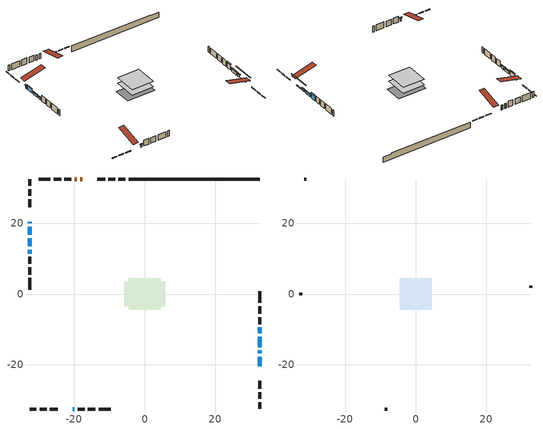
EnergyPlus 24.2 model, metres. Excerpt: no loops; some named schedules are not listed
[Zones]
conditioned space
 floor adiabatic (AdiabaticFloorConstruction): -4.51,-4.51 -4.51,4.51 4.51,4.51 4.51,-4.51 z0.76
 floor foundation (Slab1 construction): -5.79,-3.51 -5.79,3.51 5.79,3.51 5.79,-3.51 z-1.68
 wall outside (RimJoist1 construction): -5.53,32.58 -7.44,32.58 / -32.58,-32.58 -30.67,-32.58 / -32.58,32.58 -32.58,30.67 / 32.58,-32.58 32.58,-30.67 z0.76:1.06
 wall outside (RimJoist2 construction): -8.37,32.58 -10.28,32.58 / -29.74,-32.58 -27.83,-32.58 / -32.58,29.74 -32.58,27.83 / 32.58,-29.74 32.58,-27.83 z0.76:1.06
 wall outside (RimJoist3 construction): -11.21,32.58 -13.52,32.58 / -26.9,-32.58 -24.59,-32.58 / -32.58,26.9 -32.58,24.59 / 32.58,-26.9 32.58,-24.59 z0.76:1.06
 wall outside (AdiabaticWallConstruction 1): -17.66,32.58 -18.32,32.58 / -19.25,32.58 -19.86,32.58 z0.76:2.79
 wall outside (AdiabaticWallConstruction): -32.58,20.45 -32.58,20.04 / -20.45,-32.58 -19.93,-32.58 z0.76:1.83; 32.58,-20.45 32.58,-17.78 z0.76:1.24; -32.58,19.11 -32.58,16.77 z0.76:2.49; -32.58,15.84 -32.58,13.5 / 32.58,-16.85 32.58,-15.98 / 32.58,-15.06 32.58,-12.11 z0.76:1.73; -32.58,12.58 -32.58,11.46 z0.76:1.68; 32.58,-11.18 32.58,-9.45 z0.76:2.82
 wall outside (Wall1 construction): -20.78,32.58 -22.75,32.58 / -19.01,-32.58 -17.04,-32.58 / -32.58,10.53 -32.58,8.56 / 32.58,-8.53 32.58,-6.56 z0.76:3.2
 wall outside (Wall2 construction): -23.68,32.58 -25.84,32.58 / -16.11,-32.58 -13.95,-32.58 / -32.58,7.63 -32.58,5.48 / 32.58,-5.63 32.58,-3.47 z0.76:3.2
 wall outside (Wall3 construction): -26.77,32.58 -30.09,32.58 / -13.03,-32.58 -9.7,-32.58 / -32.58,4.55 -32.58,1.22 / 32.58,-2.54 32.58,0.78 z0.76:3.2
 wall foundation (FoundationWall1 construction): -4.6,32.58,-1.68 -4.6,32.58,0.76 28.86,32.58,0.76 28.86,32.58,0.41 32.58,32.58,0.41 32.58,32.58,-1.68
 window (WindowConstruction 6): -32.58,20.44 -32.58,20.04 z0.76:1.83
 window (WindowConstruction 8): 32.58,-20.44 32.58,-17.78 z0.76:1.24
 window (WindowConstruction): -32.58,19.11 -32.58,16.77 z0.76:2.49
 window (WindowConstruction 1): -32.58,15.84 -32.58,13.51 z0.76:1.73
 window (WindowConstruction 2): -32.58,12.58 -32.58,11.46 z0.76:1.67
 window (WindowConstruction 3): 32.58,-16.85 32.58,-15.99 z0.76:1.73
 window (WindowConstruction 4): 32.58,-15.06 32.58,-12.11 z0.76:1.73
 window (WindowConstruction 5): 32.58,-11.18 32.58,-9.45 z0.76:2.82
 window (WindowConstruction 7): -20.44,-32.58 -19.94,-32.58 z0.76:1.83
 door (Door): -17.66,32.58 -18.32,32.58 z0.76:2.79
 door (Door 1): -19.25,32.58 -19.86,32.58 z0.76:2.79
 ceiling adiabatic (AdiabaticFloorConstruction): 4.51,-4.51 4.51,4.51 -4.51,4.51 -4.51,-4.51 z0.76
attic - vented
 floor to conditioned space (Floor1 construction Reversed): -4.51,-4.51 -4.51,4.51 4.51,4.51 4.51,-4.51 z3.2
 wall outside (Wall4 construction): -31.02,32.58 -31.65,32.58 / -8.77,-32.58 -8.14,-32.58 / -32.58,0.29 -32.58,-0.34 / 32.58,1.71 32.58,2.34 z0.76:3.2
 roof outside (Roof1 construction): -16.74,32.58,3.2 -16.74,23.71,5.42 -14.45,23.71,5.42 -14.45,32.58,3.2; -21.37,-32.58,3.2 -21.37,-23.71,5.42 -23.66,-23.71,5.42 -23.66,-32.58,3.2; -32.58,21.37,3.2 -23.71,21.37,5.42 -23.71,23.66,5.42 -32.58,23.66,3.2; 32.58,-21.37,3.2 23.71,-21.37,5.42 23.71,-23.66,5.42 32.58,-23.66,3.2
shading: -32.58,19.74 -32.58,20.74 -32.88,20.74 -32.88,19.74 z2.13; 32.58,-14.73 32.58,-23.5 32.88,-23.5 32.88,-14.73 z4.29; -32.58,16.47 -32.58,19.41 -32.88,19.41 -32.88,16.47 z2.79; -32.58,13.21 -32.58,16.14 -32.88,16.14 -32.88,13.21 z2.02; -32.58,11.16 -32.58,12.88 -32.88,12.88 -32.88,11.16 z1.97; 32.58,-15.69 32.58,-17.15 32.88,-17.15 32.88,-15.69 z2.02; 32.58,-11.81 32.58,-15.35 32.88,-15.35 32.88,-11.81 z2.02; 32.58,-9.16 32.58,-11.48 32.88,-11.48 32.88,-9.16 z3.12; -19.64,-32.58 -20.74,-32.58 -20.74,-32.88 -19.64,-32.88 z2.13
[Building]
Building 1: Terrain=Suburbs
[Site:Location]
Quebec Intl AP_QC: Latitude {deg}=46.8; Longitude {deg}=-71.38; Time Zone {hr}=-5; Elevation {m}=74; Keep Site Location Information=Yes
[Site:GroundTemperature:Shallow]
0.0108218, -2.24938, -2.43038, -1.3578, 2.94801, 7.23376, 10.9493, 13.303, 13.5029, 11.5886, 7.96783, 3.81355
[Site:WaterMainsTemperature]
Calculation Method=Schedule; Temperature Schedule=mains temperature schedule
[Material] Roughness=Rough; Thermal Absorptance=0.9
Name | Thickness {m} | Conductivity {W/m-K} | Density {kg/m3} | Specific Heat {J/kg-K} | Solar Absorptance | Visible Absorptance
asphalt or fiberglass shingles | 0.00635 | 0.162714 | 1121.4 | 1465.45 | 0.4 | 0.4
ceiling loosefill ins | 0.169333 | 0.0480833 | 16.02 | 1046.75 | 0.7 | 0.7
ceiling stud and cavity | 0.1397 | 0.0758482 | 65.682 | 1177.47 | 0.7 | 0.7
concrete 4.0 in. | 0.1016 | 1.803125 | 2242.8 | 837.4 | 0.7 | 0.7
concrete 8.0 in. | 0.2032 | 1.803125 | 2242.8 | 837.4 | 0.7 | 0.7
door material | 0.04445 | 0.053851 | 512.64 | 1214.23 | 0.7 | 0.7
exterior vertical ins | 0.0189552 | 0.029427 | 32.04 | 1214.23 | 0.7 | 0.7
floor covering | 0.0127 | 0.0433444 | 54.468 | 1339.84 | 0.6 | 0.6
floor rigid ins; wall rigid ins 1 | 0.512978 | 0.029427 | 32.04 | 1214.23 | 0.7 | 0.7
floor stud and cavity | 0.1397 | 1.75129 | 37.0049 | 1207.88 | 0.7 | 0.7
furniture material conditioned space 1 | 0.1524 | 0.115458 | 640.8 | 1214.23 | 0.6 | 0.6
gypsum board | 0.0127 | 0.160291 | 801 | 837.4 | 0.6 | 0.6
gypsum board 1 | 0.0127 | 0.160291 | 801 | 837.4 | 0.7 | 0.7
osb sheathing 0.5 in. | 0.0127 | 0.115458 | 512.64 | 1214.23 | 0.7 | 0.7
osb sheathing 0.75 in. | 0.01905 | 0.115458 | 512.64 | 1214.23 | 0.7 | 0.7
osb sheathing 2.0 in. | 0.0508 | 0.115458 | 512.64 | 1214.23 | 0.7 | 0.7
rim joist rigid ins; wall rigid ins | 0.051816 | 0.029427 | 32.04 | 1214.23 | 0.7 | 0.7
rim joist stud and cavity | 0.0508 | 0.189081 | 125.044 | 1163.47 | 0.6 | 0.6
rim joist stud and cavity 1 | 0.0508 | 0.0279668 | 125.044 | 1163.47 | 0.6 | 0.6
slab rigid ins | 0.0259096 | 0.029427 | 32.04 | 1214.23 | 0.7 | 0.7
wall stud and cavity | 0.1397 | 0.634752 | 139.0536 | 1170.24 | 0.7 | 0.7
wall stud and cavity 1 | 0.1397 | 0.0790222 | 139.0536 | 1170.24 | 0.7 | 0.7
wall stud and cavity 2 | 0.1397 | 0.0787868 | 139.0536 | 1170.24 | 0.7 | 0.7
wall stud and cavity 3 | 0.0889 | 6.1454 | 50.32683 | 1063.81 | 0.6 | 0.6
wall stud and cavity 4 | 0.0889 | 0.380278 | 52.3479 | 1209.89 | 0.7 | 0.7
wall stud and cavity 5 | 0.0889 | 0.391764 | 83.0341 | 1211.67 | 0.7 | 0.7
wood siding | 0.0254 | 0.102417 | 544.68 | 1172.36 | 0.4 | 0.4
wood siding 1 | 0.00254 | 0.102417 | 544.68 | 1172.36 | 0.4 | 0.4
wood siding 2; wood siding 3; wood siding 4 | 0.0254 | 0.102417 | 544.68 | 1172.36 | 0.7 | 0.7
[WindowMaterial:SimpleGlazingSystem]
Name | U-Factor {W/m2-K} | Solar Heat Gain Coefficient
WindowMaterial | 1.91008 | 0.59
WindowMaterial 1 | 2.01796 | 0.55
WindowMaterial 2 | 2.12017 | 0.51
WindowMaterial 3 | 3.02126 | 0.51
WindowMaterial 4 | 2.97868 | 0.57
WindowMaterial 5 | 2.97754 | 0.59
WindowMaterial 6 | 3.01842 | 0.57
WindowMaterial 7 | 2.99117 | 0.6
WindowMaterial 8 | 3.01899 | 0.47
[Construction]
AdiabaticFloorConstruction: floor stud and cavity, floor rigid ins, osb sheathing 0.75 in., floor covering
AdiabaticWallConstruction: wood siding 3, wall rigid ins 1, wall stud and cavity 4, gypsum board
AdiabaticWallConstruction 1: wood siding 4, wall rigid ins 1, wall stud and cavity 4, gypsum board
Door; Door 1: door material
Floor1 construction Reversed: gypsum board, ceiling stud and cavity, ceiling loosefill ins
FoundationWall1 construction: concrete 8.0 in., gypsum board 1
furniture construction conditioned space 1: furniture material conditioned space 1
PartitionWallConstruction: gypsum board, wall stud and cavity 5, gypsum board
RimJoist1 construction: wood siding 2, rim joist rigid ins, osb sheathing 2.0 in., rim joist stud and cavity
RimJoist2 construction; RimJoist3 construction: wood siding 2, osb sheathing 2.0 in., rim joist stud and cavity 1
Roof1 construction: asphalt or fiberglass shingles
Slab1 construction: slab rigid ins, concrete 4.0 in.
Wall1 construction: wood siding, wall rigid ins, osb sheathing 0.5 in., wall stud and cavity, gypsum board
Wall2 construction: wood siding, osb sheathing 0.5 in., wall stud and cavity 1, gypsum board
Wall3 construction: wood siding, osb sheathing 0.5 in., wall stud and cavity 2, gypsum board
Wall4 construction: wood siding 1, wall stud and cavity 3
WindowConstruction: WindowMaterial
WindowConstruction 1: WindowMaterial 1
WindowConstruction 2: WindowMaterial 2
WindowConstruction 3: WindowMaterial 3
WindowConstruction 4: WindowMaterial 4
WindowConstruction 5: WindowMaterial 5
WindowConstruction 6: WindowMaterial 6
WindowConstruction 7: WindowMaterial 7
WindowConstruction 8: WindowMaterial 8
[Zone] Multiplier=1; Part of Total Floor Area=Yes
Name | Volume {m3}
attic - vented | 29.5773
conditioned space | 412.6
[Space]
Name | Zone | Volume {m3}
attic - vented 1 | attic - vented | 29.5773
conditioned space 1 | conditioned space | 412.6
[ZoneInfiltration:EffectiveLeakageArea]
infil attic - vented 1: Zone or Space=attic - vented 1; Schedule=Always On Discrete; Effective Air Leakage Area {cm2}=2998.15; Stack Coefficient=0.00032386; Wind Coefficient=1.2159e-05
[ZoneMixing]
whole house fan mix: Zone or Space=attic - vented; Schedule=Always On Continuous; Design Flow Rate Calculation Method=Flow/Zone; Design Flow Rate {m3/s}=0; Source Zone or Space=conditioned space
[SurfaceProperty:ExposedFoundationPerimeter]
Slab1: Exposed Perimeter Calculation Method=TotalExposedPerimeter; Total Exposed Perimeter {m}=37.18
[InternalMass] Zone or ZoneList=conditioned space; Space or SpaceList=conditioned space 1
Name | Construction | Surface Area {m2}
furniture mass conditioned space 1 | furniture construction conditioned space 1 | 64.96
partition wall mass | PartitionWallConstruction | 162.4
[Lights]
interior lighting: Zone or ZoneList or Space or SpaceList=conditioned space 1; Schedule=interior lighting schedule; Design Level Calculation Method=LightingLevel; Lighting Level {W}=343.2; Return Air Fraction=0; Fraction Radiant=0.6; Fraction Visible=0.2; Fraction Replaceable=1
[People]
occupants: Zone or ZoneList or Space or SpaceList=conditioned space 1; Number of People Schedule=occupants schedule; Number of People Calculation Method=People; Number of People=3; Fraction Radiant=0.314171; Sensible Heat Fraction=0.56303; Activity Level Schedule=occupants activity schedule; Carbon Dioxide Generation Rate {m3/s-W}=0; Enable ASHRAE 55 Comfort Warnings=No; Mean Radiant Temperature Calculation Type=EnclosureAveraged
[ElectricEquipment] Zone or ZoneList or Space or SpaceList=conditioned space 1; Design Level Calculation Method=EquipmentLevel
Name | Schedule | Design Level {W} | Fraction Latent | Fraction Radiant | Fraction Lost
clothes dryer | clothes dryer schedule | 140.772 | 0.015 | 0.081 | 0.85
clothes washer | clothes washer schedule | 32.1985 | 0.03 | 0.162 | 0.7
cooking range | cooking range schedule | 215.147 | 0.08 | 0.432 | 0.2
dishwasher | dishwasher schedule | 66.8632 | 0.3 | 0.18 | 0.4
fridge | fridge schedule | 72.9452 | 0 | 0.6 | 0
mech vent house fan | mech vent house fan schedule | 19.9167 | 0 | 0 | 0.5
mech vent house fan cfis | mech vent house fan cfis schedule | 0 | 0 | 0 | 0
mech vent range fan 0 | mech vent range fan 0 schedule | 57 | 0 | 0 | 1
misc plug loads | misc plug loads schedule | 494.7 | 0.045 | 0.513 | 0.1
whole house fan | Always On Discrete | 0 | 0 | 0 | 1
[OtherEquipment] Zone or ZoneList or Space or SpaceList=conditioned space 1; Design Level Calculation Method=EquipmentLevel
Name | Fuel Type | Schedule | Design Level {W} | Fraction Latent | Fraction Radiant | Fraction Lost
clothes dryer 1 | Electricity | clothes dryer schedule | 0 | 0.015 | 0.081 | 0.85
cooking range 1 | Electricity | cooking range schedule | 0 | 0.08 | 0.432 | 0.2
general water use latent | None | general water use schedule | 62.594 | 1 | 0 | 0
general water use sensible | None | general water use schedule | -61.6891 | 0 | 0.6 | 0
mech vent house fan latent load | None | Always On Discrete | 0 | 1 | 0 | 0
mech vent house fan sensible load | None | Always On Discrete | 0 | 0 | 0 | 0
water heater energy adjustment1 | Electricity | Always On Discrete | 0.01 | 0 | 0 | 1
[ZoneInfiltration:DesignFlowRate] Zone or ZoneList or Space or SpaceList=conditioned space 1; Schedule=Always On Discrete; Design Flow Rate Calculation Method=Flow/Zone; Design Flow Rate {m3/s}=0
infil flow; natural vent flow; whole house fan flow
[AvailabilityManager:Scheduled]
furnace airloop Availability Manager: Schedule=Always On Discrete
[Foundation:Kiva]
Foundation Kiva 1: Initial Indoor Air Temperature {C}=18; Wall Height Above Grade {m}=0.759988; Wall Depth Below Slab {m}=0.2032; Custom Block Material Name 1=exterior vertical ins; Custom Block Depth 1 {m}=2.43998; Custom Block X Position 1 {m}=0.2159; Custom Block Z Position 1 {m}=0
[Foundation:Kiva:Settings]
Soil Conductivity {W/m-K}=0.849921; Soil Density {kg/m3}=1842.3; Soil Specific Heat {J/kg-K}=418.7; Ground Solar Absorptivity=0.9; Ground Thermal Absorptivity=0.9; Ground Surface Roughness {m}=0.03; Far-Field Width {m}=40; Deep-Ground Boundary Condition=ZeroFlux; Deep-Ground Depth {m}=40; Minimum Cell Dimension {m}=0.2; Maximum Cell Growth Coefficient=3; Simulation Timestep=Timestep
[Exterior:Lights]
exterior lighting: Schedule=exterior lighting schedule; Design Level {W}=75.6
[EnergyManagementSystem:GlobalVariable]
furnace_airloop_Fan_RTF
infil_program_Qfan
infil_program_Qinf
natural_vent_program_Qnv
natural_vent_program_Qwhf
[EnergyManagementSystem:Sensor]
Name | Output:Variable or Output:Meter Index Key | Output:Variable or Output:Meter
airflow_gain | infil flow | Infiltration Sensible Heat Gain Energy
airflow_gain_1 | natural vent flow | Infiltration Sensible Heat Gain Energy
airflow_gain_2 | whole house fan flow | Infiltration Sensible Heat Gain Energy
airflow_loss | infil flow | Infiltration Sensible Heat Loss Energy
airflow_loss_1 | natural vent flow | Infiltration Sensible Heat Loss Energy
airflow_loss_2 | whole house fan flow | Infiltration Sensible Heat Loss Energy
clg_load_cond |  | Cooling:EnergyTransfer:Zone:CONDITIONED SPACE
clg_sp_s; clg_sp_s_1 | cooling setpoint | Schedule Value
clothes_dryer_exhaust_0_sch_s | clothes dryer exhaust 0 schedule | Schedule Value
cool_season | cooling season schedule | Schedule Value
htg_load_cond |  | Heating:EnergyTransfer:Zone:CONDITIONED SPACE
htg_sp_s; htg_sp_s_1 | heating setpoint | Schedule Value
ig_ee_conv | clothes dryer | Electric Equipment Convective Heating Energy
ig_ee_conv_2 | cooking range | Electric Equipment Convective Heating Energy
ig_ee_conv_4 | fridge | Electric Equipment Convective Heating Energy
ig_ee_conv_5 | misc plug loads | Electric Equipment Convective Heating Energy
ig_ee_conv_6 | whole house fan | Electric Equipment Convective Heating Energy
ig_ee_rad | clothes dryer | Electric Equipment Radiant Heating Energy
ig_ee_rad_2 | cooking range | Electric Equipment Radiant Heating Energy
ig_ee_rad_4 | fridge | Electric Equipment Radiant Heating Energy
ig_ee_rad_5 | misc plug loads | Electric Equipment Radiant Heating Energy
ig_ee_rad_6 | whole house fan | Electric Equipment Radiant Heating Energy
ig_lgt_conv | interior lighting | Lights Convective Heating Energy
ig_lgt_rad | interior lighting | Lights Radiant Heating Energy
ig_lgt_vis | interior lighting | Lights Visible Radiation Heating Energy
ig_oe_conv | clothes dryer 1 | Other Equipment Convective Heating Energy
ig_oe_conv_1 | cooking range 1 | Other Equipment Convective Heating Energy
ig_oe_conv_2 | general water use latent | Other Equipment Convective Heating Energy
ig_oe_conv_3 | general water use sensible | Other Equipment Convective Heating Energy
ig_oe_conv_4 | water heater energy adjustment1 | Other Equipment Convective Heating Energy
ig_oe_rad | clothes dryer 1 | Other Equipment Radiant Heating Energy
ig_oe_rad_1 | cooking range 1 | Other Equipment Radiant Heating Energy
ig_oe_rad_2 | general water use latent | Other Equipment Radiant Heating Energy
ig_oe_rad_3 | general water use sensible | Other Equipment Radiant Heating Energy
ig_oe_rad_4 | water heater energy adjustment1 | Other Equipment Radiant Heating Energy
ig_ppl_conv | occupants | People Convective Heating Energy
ig_ppl_rad | occupants | People Radiant Heating Energy
im_conv | furniture mass conditioned space 1 | Surface Inside Face Convection Heat Gain Energy
im_conv_1 | partition wall mass | Surface Inside Face Convection Heat Gain Energy
im_ig | furniture mass conditioned space 1 | Surface Inside Face Internal Gains Radiation Heat Gain Energy
im_ig_1 | partition wall mass | Surface Inside Face Internal Gains Radiation Heat Gain Energy
im_lgt | furniture mass conditioned space 1 | Surface Inside Face Lights Radiation Heat Gain Energy
im_lgt_1 | partition wall mass | Surface Inside Face Lights Radiation Heat Gain Energy
im_sol | furniture mass conditioned space 1 | Surface Inside Face Solar Radiation Heat Gain Energy
im_sol_1 | partition wall mass | Surface Inside Face Solar Radiation Heat Gain Energy
im_surf | furniture mass conditioned space 1 | Surface Inside Face Net Surface Thermal Radiation Heat Gain Energy
im_surf_1 | partition wall mass | Surface Inside Face Net Surface Thermal Radiation Heat Gain Energy
mech_vent_range_fan_0_sch_s | mech vent range fan 0 schedule | Schedule Value
mv_conv | mech vent house fan | Electric Equipment Convective Heating Energy
mv_conv_1 | mech vent house fan cfis | Electric Equipment Convective Heating Energy
mv_conv_2 | mech vent range fan 0 | Electric Equipment Convective Heating Energy
mv_conv_3 | mech vent house fan latent load | Other Equipment Convective Heating Energy
mv_conv_4 | mech vent house fan sensible load | Other Equipment Convective Heating Energy
mv_rad | mech vent house fan | Electric Equipment Radiant Heating Energy
mv_rad_1 | mech vent house fan cfis | Electric Equipment Radiant Heating Energy
mv_rad_2 | mech vent range fan 0 | Electric Equipment Radiant Heating Energy
mv_rad_3 | mech vent house fan latent load | Other Equipment Radiant Heating Energy
mv_rad_4 | mech vent house fan sensible load | Other Equipment Radiant Heating Energy
natural_vent_s | natural vent schedule | Schedule Value
out_pb_s |  | Site Outdoor Air Barometric Pressure
out_wt_s |  | Site Outdoor Air Humidity Ratio
site_vw_s |  | Site Wind Speed
ss_back_out | Window1 | Surface Window Shortwave from Zone Back Out Window Heat Transfer Rate
ss_back_out_1 | Window10 | Surface Window Shortwave from Zone Back Out Window Heat Transfer Rate
ss_back_out_2 | Window2 | Surface Window Shortwave from Zone Back Out Window Heat Transfer Rate
ss_back_out_3 | Window3 | Surface Window Shortwave from Zone Back Out Window Heat Transfer Rate
ss_back_out_4 | Window4 | Surface Window Shortwave from Zone Back Out Window Heat Transfer Rate
ss_back_out_5 | Window5 | Surface Window Shortwave from Zone Back Out Window Heat Transfer Rate
ss_back_out_6 | Window6 | Surface Window Shortwave from Zone Back Out Window Heat Transfer Rate
ss_back_out_7 | Window8 | Surface Window Shortwave from Zone Back Out Window Heat Transfer Rate
ss_back_out_8 | Window9 | Surface Window Shortwave from Zone Back Out Window Heat Transfer Rate
ss_conv | Door1 | Surface Inside Face Convection Heat Gain Energy
ss_conv_1 | Door2 | Surface Inside Face Convection Heat Gain Energy
ss_conv_10 | Window9 | Surface Inside Face Convection Heat Gain Energy
ss_conv_2 | Window1 | Surface Inside Face Convection Heat Gain Energy
ss_conv_3 | Window10 | Surface Inside Face Convection Heat Gain Energy
ss_conv_4 | Window2 | Surface Inside Face Convection Heat Gain Energy
ss_conv_5 | Window3 | Surface Inside Face Convection Heat Gain Energy
ss_conv_6 | Window4 | Surface Inside Face Convection Heat Gain Energy
ss_conv_7 | Window5 | Surface Inside Face Convection Heat Gain Energy
ss_conv_8 | Window6 | Surface Inside Face Convection Heat Gain Energy
ss_conv_9 | Window8 | Surface Inside Face Convection Heat Gain Energy
ss_ig | Door1 | Surface Inside Face Internal Gains Radiation Heat Gain Energy
ss_ig_1 | Door2 | Surface Inside Face Internal Gains Radiation Heat Gain Energy
ss_ig_10 | Window9 | Surface Inside Face Internal Gains Radiation Heat Gain Energy
ss_ig_2 | Window1 | Surface Inside Face Internal Gains Radiation Heat Gain Energy
ss_ig_3 | Window10 | Surface Inside Face Internal Gains Radiation Heat Gain Energy
ss_ig_4 | Window2 | Surface Inside Face Internal Gains Radiation Heat Gain Energy
ss_ig_5 | Window3 | Surface Inside Face Internal Gains Radiation Heat Gain Energy
ss_ig_6 | Window4 | Surface Inside Face Internal Gains Radiation Heat Gain Energy
ss_ig_7 | Window5 | Surface Inside Face Internal Gains Radiation Heat Gain Energy
ss_ig_8 | Window6 | Surface Inside Face Internal Gains Radiation Heat Gain Energy
ss_ig_9 | Window8 | Surface Inside Face Internal Gains Radiation Heat Gain Energy
ss_lgt | Door1 | Surface Inside Face Lights Radiation Heat Gain Energy
ss_lgt_1 | Door2 | Surface Inside Face Lights Radiation Heat Gain Energy
ss_sol | Door1 | Surface Inside Face Solar Radiation Heat Gain Energy
ss_sol_1 | Door2 | Surface Inside Face Solar Radiation Heat Gain Energy
ss_surf | Door1 | Surface Inside Face Net Surface Thermal Radiation Heat Gain Energy
ss_surf_1 | Door2 | Surface Inside Face Net Surface Thermal Radiation Heat Gain Energy
ss_surf_10 | Window9 | Surface Inside Face Net Surface Thermal Radiation Heat Gain Energy
ss_surf_2 | Window1 | Surface Inside Face Net Surface Thermal Radiation Heat Gain Energy
ss_surf_3 | Window10 | Surface Inside Face Net Surface Thermal Radiation Heat Gain Energy
ss_surf_4 | Window2 | Surface Inside Face Net Surface Thermal Radiation Heat Gain Energy
ss_surf_5 | Window3 | Surface Inside Face Net Surface Thermal Radiation Heat Gain Energy
ss_surf_6 | Window4 | Surface Inside Face Net Surface Thermal Radiation Heat Gain Energy
ss_surf_7 | Window5 | Surface Inside Face Net Surface Thermal Radiation Heat Gain Energy
ss_surf_8 | Window6 | Surface Inside Face Net Surface Thermal Radiation Heat Gain Energy
ss_surf_9 | Window8 | Surface Inside Face Net Surface Thermal Radiation Heat Gain Energy
ss_trans_in | Window1 | Surface Window Transmitted Solar Radiation Rate
ss_trans_in_1 | Window10 | Surface Window Transmitted Solar Radiation Rate
ss_trans_in_2 | Window2 | Surface Window Transmitted Solar Radiation Rate
ss_trans_in_3 | Window3 | Surface Window Transmitted Solar Radiation Rate
ss_trans_in_4 | Window4 | Surface Window Transmitted Solar Radiation Rate
ss_trans_in_5 | Window5 | Surface Window Transmitted Solar Radiation Rate
ss_trans_in_6 | Window6 | Surface Window Transmitted Solar Radiation Rate
ss_trans_in_7 | Window8 | Surface Window Transmitted Solar Radiation Rate
ss_trans_in_8 | Window9 | Surface Window Transmitted Solar Radiation Rate
ss_trans_out | Window1 | Surface Inside Face Initial Transmitted Diffuse Transmitted Out Window Solar Radiation Rate
ss_trans_out_1 | Window10 | Surface Inside Face Initial Transmitted Diffuse Transmitted Out Window Solar Radiation Rate
ss_trans_out_2 | Window2 | Surface Inside Face Initial Transmitted Diffuse Transmitted Out Window Solar Radiation Rate
ss_trans_out_3 | Window3 | Surface Inside Face Initial Transmitted Diffuse Transmitted Out Window Solar Radiation Rate
ss_trans_out_4 | Window4 | Surface Inside Face Initial Transmitted Diffuse Transmitted Out Window Solar Radiation Rate
ss_trans_out_5 | Window5 | Surface Inside Face Initial Transmitted Diffuse Transmitted Out Window Solar Radiation Rate
ss_trans_out_6 | Window6 | Surface Inside Face Initial Transmitted Diffuse Transmitted Out Window Solar Radiation Rate
ss_trans_out_7 | Window8 | Surface Inside Face Initial Transmitted Diffuse Transmitted Out Window Solar Radiation Rate
ss_trans_out_8 | Window9 | Surface Inside Face Initial Transmitted Diffuse Transmitted Out Window Solar Radiation Rate
s_conv | Floor1 | Surface Inside Face Convection Heat Gain Energy
s_conv_1 | FoundationWall1 | Surface Inside Face Convection Heat Gain Energy
s_conv_10 | RimJoist2:270 | Surface Inside Face Convection Heat Gain Energy
s_conv_11 | RimJoist2:90 | Surface Inside Face Convection Heat Gain Energy
s_conv_12 | RimJoist3:0 | Surface Inside Face Convection Heat Gain Energy
s_conv_13 | RimJoist3:180 | Surface Inside Face Convection Heat Gain Energy
s_conv_14 | RimJoist3:270 | Surface Inside Face Convection Heat Gain Energy
s_conv_15 | RimJoist3:90 | Surface Inside Face Convection Heat Gain Energy
s_conv_16 | Slab1 | Surface Inside Face Convection Heat Gain Energy
s_conv_17 | Wall1:0 | Surface Inside Face Convection Heat Gain Energy
s_conv_18 | Wall1:180 | Surface Inside Face Convection Heat Gain Energy
s_conv_19 | Wall1:270 | Surface Inside Face Convection Heat Gain Energy
s_conv_2 | inferred conditioned ceiling | Surface Inside Face Convection Heat Gain Energy
s_conv_20 | Wall1:90 | Surface Inside Face Convection Heat Gain Energy
s_conv_21 | Wall2:0 | Surface Inside Face Convection Heat Gain Energy
s_conv_22 | Wall2:180 | Surface Inside Face Convection Heat Gain Energy
s_conv_23 | Wall2:270 | Surface Inside Face Convection Heat Gain Energy
s_conv_24 | Wall2:90 | Surface Inside Face Convection Heat Gain Energy
s_conv_25 | Wall3:0 | Surface Inside Face Convection Heat Gain Energy
s_conv_26 | Wall3:180 | Surface Inside Face Convection Heat Gain Energy
s_conv_27 | Wall3:270 | Surface Inside Face Convection Heat Gain Energy
s_conv_28 | Wall3:90 | Surface Inside Face Convection Heat Gain Energy
s_conv_3 | inferred conditioned floor | Surface Inside Face Convection Heat Gain Energy
s_conv_4 | RimJoist1:0 | Surface Inside Face Convection Heat Gain Energy
s_conv_5 | RimJoist1:180 | Surface Inside Face Convection Heat Gain Energy
s_conv_6 | RimJoist1:270 | Surface Inside Face Convection Heat Gain Energy
s_conv_7 | RimJoist1:90 | Surface Inside Face Convection Heat Gain Energy
